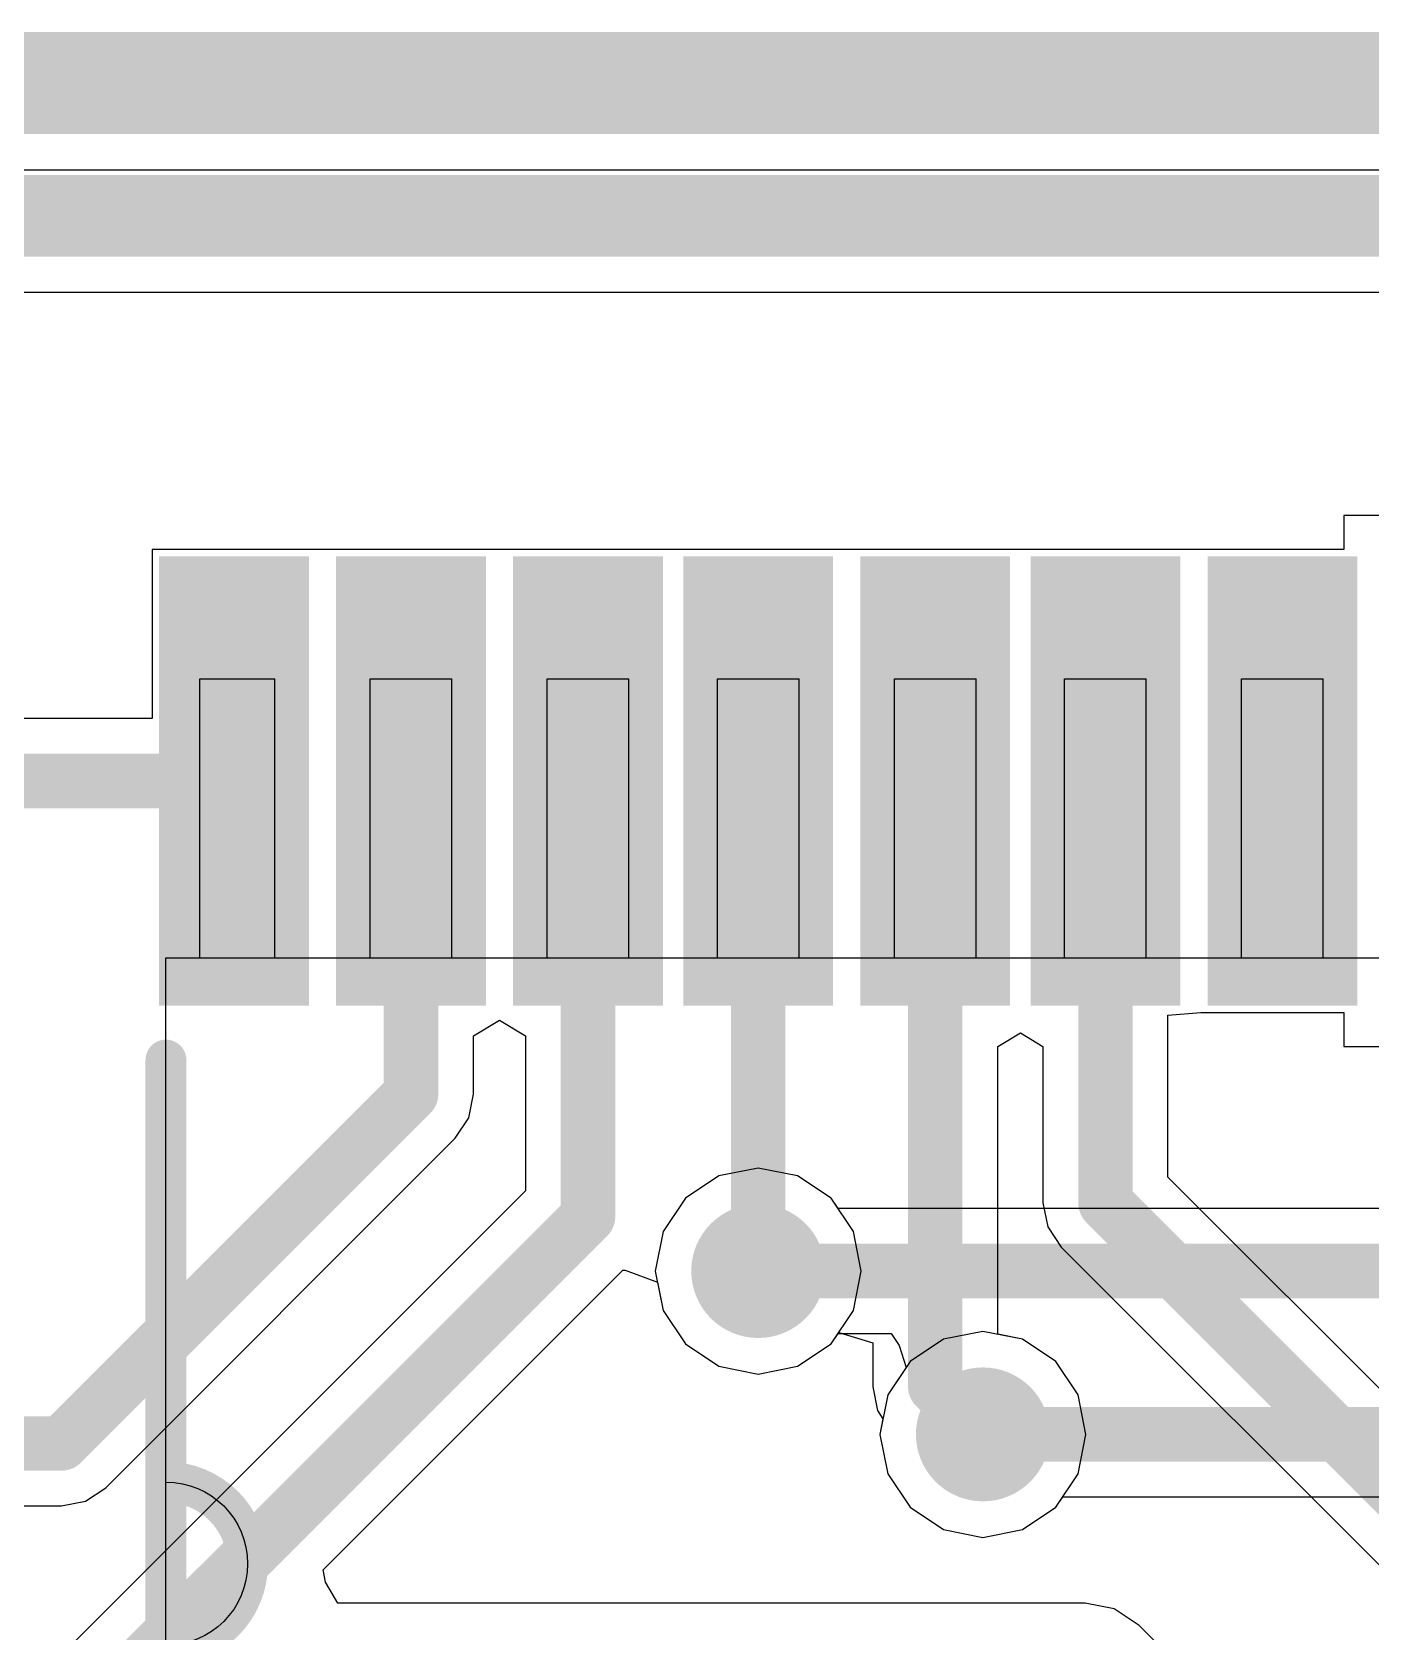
# Model space of a CAD drawing. Header units: millimetres. Extents: x 3.6 to 6.79, y 1.07 to 2.73.
# Drawn here: x 6.2343 to 6.431, y 2.499 to 2.734 of the extents above; entities that cross this region are included whole.
import ezdxf

# ---------------------------------------------------------------- set-up
doc = ezdxf.new("R2010")
doc.units = ezdxf.units.MM
doc.header["$MEASUREMENT"] = 0
for name, color, linetype in [('BottomLayer', 5, 'Continuous'), ('BottomOverlay', 54, 'Continuous'), ('BottomPaste', 16, 'Continuous'), ('BottomSolder', 6, 'Continuous'), ('KeepOutLayer', 6, 'Continuous'), ('Mechanical13', 56, 'Continuous'), ('MidLayer1', 16, 'Continuous'), ('MidLayer2', 76, 'Continuous'), ('MultiLayer', 9, 'Continuous'), ('TopLayer', 1, 'Continuous'), ('ViaHoleLayer', 16, 'Continuous')]:
    doc.layers.add(name, color=color, linetype=linetype)

# ---------------------------------------------------------------- blocks, each defined once
blk = doc.blocks.new('SOP65P640X110_16N_B_148')
at = {"layer": 'BottomLayer'}
for points in [[(-0.144, 0.057), (-0.086, 0.057), (-0.144, 0.071), (-0.086, 0.071)], [(-0.144, 0.031), (-0.086, 0.031), (-0.144, 0.045), (-0.086, 0.045)], [(-0.144, 0.006), (-0.086, 0.006), (-0.144, 0.02), (-0.086, 0.02)], [(-0.144, -0.02), (-0.086, -0.02), (-0.144, -0.006), (-0.086, -0.006)], [(-0.144, -0.045), (-0.086, -0.045), (-0.144, -0.031), (-0.086, -0.031)], [(-0.144, -0.071), (-0.086, -0.071), (-0.144, -0.057), (-0.086, -0.057)], [(-0.144, -0.097), (-0.086, -0.097), (-0.144, -0.083), (-0.086, -0.083)]]:
    blk.add_solid(points, dxfattribs=at)
at = {"layer": 'BottomOverlay', "const_width": 0.006}
blk.add_lwpolyline([(-0.012, -0.1, -1), (0.012, -0.1)], format="xyb", dxfattribs=at)
for points in [[(-0.012, -0.1), (-0.074, -0.1)], [(0.012, -0.1), (-0.012, -0.1)], [(0.074, -0.1), (0.012, -0.1)]]:
    blk.add_lwpolyline(points, dxfattribs=at)
at = {"layer": 'BottomOverlay', "const_width": 0.003}
for points in [[(-0.0755, -0.1, 1), (-0.0725, -0.1, 1)], [(-0.0135, -0.1, 1), (-0.0105, -0.1, 1)], [(-0.0135, -0.1, 1), (-0.0105, -0.1, 1)], [(-0.0135, -0.1, 1), (-0.0105, -0.1, 1)], [(0.0105, -0.1, 1), (0.0135, -0.1, 1)], [(0.0105, -0.1, 1), (0.0135, -0.1, 1)], [(0.0105, -0.1, 1), (0.0135, -0.1, 1)]]:
    blk.add_lwpolyline(points, format="xyb", close=True, dxfattribs=at)
at = {"layer": 'BottomPaste'}
for points in [[(-0.144, 0.057), (-0.086, 0.057), (-0.144, 0.071), (-0.086, 0.071)], [(-0.144, 0.031), (-0.086, 0.031), (-0.144, 0.045), (-0.086, 0.045)], [(-0.144, 0.006), (-0.086, 0.006), (-0.144, 0.02), (-0.086, 0.02)], [(-0.144, -0.02), (-0.086, -0.02), (-0.144, -0.006), (-0.086, -0.006)], [(-0.144, -0.045), (-0.086, -0.045), (-0.144, -0.031), (-0.086, -0.031)], [(-0.144, -0.071), (-0.086, -0.071), (-0.144, -0.057), (-0.086, -0.057)], [(-0.144, -0.097), (-0.086, -0.097), (-0.144, -0.083), (-0.086, -0.083)]]:
    blk.add_solid(points, dxfattribs=at)
at = {"layer": 'BottomSolder'}
for points in [[(-0.148, 0.053), (-0.082, 0.053), (-0.148, 0.075), (-0.082, 0.075)], [(-0.148, 0.027), (-0.082, 0.027), (-0.148, 0.049), (-0.082, 0.049)], [(-0.148, 0.002), (-0.082, 0.002), (-0.148, 0.024), (-0.082, 0.024)], [(-0.148, -0.024), (-0.082, -0.024), (-0.148, -0.002), (-0.082, -0.002)], [(-0.148, -0.049), (-0.082, -0.049), (-0.148, -0.027), (-0.082, -0.027)], [(-0.148, -0.075), (-0.082, -0.075), (-0.148, -0.053), (-0.082, -0.053)], [(-0.148, -0.101), (-0.082, -0.101), (-0.148, -0.079), (-0.082, -0.079)]]:
    blk.add_solid(points, dxfattribs=at)
at = {"layer": 'Mechanical13'}
for points in [[(-0.089, -0.1), (-0.089, 0.1)], [(-0.089, 0.07), (-0.13, 0.07)], [(-0.13, 0.058), (-0.13, 0.07)], [(-0.089, 0.058), (-0.089, 0.07)], [(-0.089, 0.058), (-0.13, 0.058)], [(-0.089, 0.044), (-0.13, 0.044)], [(-0.13, 0.032), (-0.13, 0.044)], [(-0.089, 0.032), (-0.089, 0.044)], [(-0.089, 0.032), (-0.13, 0.032)], [(-0.089, 0.019), (-0.13, 0.019)], [(-0.13, 0.007), (-0.13, 0.019)], [(-0.089, 0.007), (-0.089, 0.019)], [(-0.089, 0.007), (-0.13, 0.007)], [(-0.089, -0.007), (-0.13, -0.007)], [(-0.13, -0.019), (-0.13, -0.007)], [(-0.089, -0.019), (-0.089, -0.007)], [(-0.089, -0.019), (-0.13, -0.019)], [(-0.089, -0.032), (-0.13, -0.032)], [(-0.13, -0.044), (-0.13, -0.032)], [(-0.089, -0.044), (-0.089, -0.032)], [(-0.089, -0.044), (-0.13, -0.044)], [(-0.089, -0.058), (-0.13, -0.058)], [(-0.13, -0.07), (-0.13, -0.058)], [(-0.089, -0.07), (-0.089, -0.058)], [(-0.089, -0.07), (-0.13, -0.07)], [(-0.089, -0.084), (-0.13, -0.084)], [(-0.13, -0.095), (-0.13, -0.084)], [(-0.089, -0.095), (-0.089, -0.084)], [(-0.089, -0.095), (-0.13, -0.095)], [(-0.012, -0.1), (-0.089, -0.1)], [(0.012, -0.1), (-0.012, -0.1)]]:
    blk.add_lwpolyline(points, dxfattribs=at)
for points in [[(-0.13, 0.07, 1), (-0.13, 0.07, 1)], [(-0.13, 0.07, 1), (-0.13, 0.07, 1)], [(-0.089, 0.07, 1), (-0.089, 0.07, 1)], [(-0.089, 0.07, 1), (-0.089, 0.07, 1)], [(-0.13, 0.058, 1), (-0.13, 0.058, 1)], [(-0.13, 0.058, 1), (-0.13, 0.058, 1)], [(-0.089, 0.058, 1), (-0.089, 0.058, 1)], [(-0.089, 0.058, 1), (-0.089, 0.058, 1)], [(-0.13, 0.044, 1), (-0.13, 0.044, 1)], [(-0.13, 0.044, 1), (-0.13, 0.044, 1)], [(-0.089, 0.044, 1), (-0.089, 0.044, 1)], [(-0.089, 0.044, 1), (-0.089, 0.044, 1)], [(-0.13, 0.032, 1), (-0.13, 0.032, 1)], [(-0.13, 0.032, 1), (-0.13, 0.032, 1)], [(-0.089, 0.032, 1), (-0.089, 0.032, 1)], [(-0.089, 0.032, 1), (-0.089, 0.032, 1)], [(-0.13, 0.019, 1), (-0.13, 0.019, 1)], [(-0.13, 0.019, 1), (-0.13, 0.019, 1)], [(-0.089, 0.019, 1), (-0.089, 0.019, 1)], [(-0.089, 0.019, 1), (-0.089, 0.019, 1)], [(-0.13, 0.007, 1), (-0.13, 0.007, 1)], [(-0.13, 0.007, 1), (-0.13, 0.007, 1)], [(-0.089, 0.007, 1), (-0.089, 0.007, 1)], [(-0.089, 0.007, 1), (-0.089, 0.007, 1)], [(-0.13, -0.007, 1), (-0.13, -0.007, 1)], [(-0.13, -0.007, 1), (-0.13, -0.007, 1)], [(-0.089, -0.007, 1), (-0.089, -0.007, 1)], [(-0.089, -0.007, 1), (-0.089, -0.007, 1)], [(-0.13, -0.019, 1), (-0.13, -0.019, 1)], [(-0.13, -0.019, 1), (-0.13, -0.019, 1)], [(-0.089, -0.019, 1), (-0.089, -0.019, 1)], [(-0.089, -0.019, 1), (-0.089, -0.019, 1)], [(-0.13, -0.032, 1), (-0.13, -0.032, 1)], [(-0.13, -0.032, 1), (-0.13, -0.032, 1)], [(-0.089, -0.032, 1), (-0.089, -0.032, 1)], [(-0.089, -0.032, 1), (-0.089, -0.032, 1)], [(-0.13, -0.044, 1), (-0.13, -0.044, 1)], [(-0.13, -0.044, 1), (-0.13, -0.044, 1)], [(-0.089, -0.044, 1), (-0.089, -0.044, 1)], [(-0.089, -0.044, 1), (-0.089, -0.044, 1)], [(-0.13, -0.058, 1), (-0.13, -0.058, 1)], [(-0.13, -0.058, 1), (-0.13, -0.058, 1)], [(-0.089, -0.058, 1), (-0.089, -0.058, 1)], [(-0.089, -0.058, 1), (-0.089, -0.058, 1)], [(-0.13, -0.07, 1), (-0.13, -0.07, 1)], [(-0.13, -0.07, 1), (-0.13, -0.07, 1)], [(-0.089, -0.07, 1), (-0.089, -0.07, 1)], [(-0.089, -0.07, 1), (-0.089, -0.07, 1)], [(-0.13, -0.084, 1), (-0.13, -0.084, 1)], [(-0.13, -0.084, 1), (-0.13, -0.084, 1)], [(-0.089, -0.084, 1), (-0.089, -0.084, 1)], [(-0.089, -0.084, 1), (-0.089, -0.084, 1)], [(-0.13, -0.095, 1), (-0.13, -0.095, 1)], [(-0.13, -0.095, 1), (-0.13, -0.095, 1)], [(-0.089, -0.095, 1), (-0.089, -0.095, 1)], [(-0.089, -0.095, 1), (-0.089, -0.095, 1)], [(-0.089, -0.1, 1), (-0.089, -0.1, 1)], [(-0.089, -0.1, 1), (-0.089, -0.1, 1)], [(-0.012, -0.1, 1), (-0.012, -0.1, 1)], [(-0.012, -0.1, 1), (-0.012, -0.1, 1)], [(-0.012, -0.1, 1), (-0.012, -0.1, 1)]]:
    blk.add_lwpolyline(points, format="xyb", close=True, dxfattribs=at)
blk.add_lwpolyline([(-0.012, -0.1, -1), (0.012, -0.1)], format="xyb", dxfattribs=at)

msp = doc.modelspace()

# ---------------------------------------------------------------- linework, layer by layer
at = {"layer": 'BottomLayer'}
for p, q in [((6.13344, 2.69583), (6.54091, 2.69583)), ((6.439, 2.663), (6.427, 2.663)), ((6.427, 2.663), (6.427, 2.658)), ((6.273, 2.658), (6.252, 2.658)), ((6.252, 2.658), (6.252, 2.63318)), ((6.278, 2.658), (6.273, 2.658)), ((6.281, 2.658), (6.278, 2.658)), ((6.299, 2.658), (6.281, 2.658)), ((6.304, 2.658), (6.299, 2.658)), ((6.307, 2.658), (6.304, 2.658)), ((6.324, 2.658), (6.307, 2.658)), ((6.329, 2.658), (6.324, 2.658)), ((6.35, 2.658), (6.329, 2.658)), ((6.355, 2.658), (6.35, 2.658)), ((6.358, 2.658), (6.355, 2.658)), ((6.375, 2.658), (6.358, 2.658)), ((6.38, 2.658), (6.375, 2.658)), ((6.401, 2.658), (6.38, 2.658)), ((6.406, 2.658), (6.401, 2.658)), ((6.409, 2.658), (6.406, 2.658)), ((6.427, 2.658), (6.409, 2.658)), ((6.252, 2.63318), (6.22, 2.63318)), ((6.29918, 2.58654), (6.303, 2.58885)), ((6.303, 2.58885), (6.30682, 2.58654)), ((6.40118, 2.58957), (6.406, 2.59)), ((6.40118, 2.5658), (6.40118, 2.58957)), ((6.406, 2.59), (6.409, 2.59)), ((6.409, 2.59), (6.427, 2.59)), ((6.427, 2.59), (6.427, 2.585)), ((6.29918, 2.578), (6.29918, 2.58654)), ((6.30682, 2.58654), (6.30682, 2.5638)), ((6.37618, 2.58501), (6.3795, 2.58699)), ((6.3795, 2.58699), (6.38282, 2.58501)), ((6.37618, 2.5427), (6.37618, 2.58501)), ((6.38282, 2.58501), (6.38282, 2.562)), ((6.427, 2.585), (6.439, 2.585)), ((6.29848, 2.57449), (6.29918, 2.578)), ((6.29649, 2.57151), (6.29848, 2.57449)), ((6.24515, 2.52017), (6.29649, 2.57151)), ((6.5018, 2.46518), (6.40118, 2.5658)), ((6.30682, 2.5638), (6.20719, 2.46417)), ((6.38282, 2.562), (6.38352, 2.55849)), ((6.38352, 2.55849), (6.38551, 2.55551)), ((6.38551, 2.55551), (6.49151, 2.44952)), ((6.27708, 2.50811), (6.32113, 2.55215)), ((6.32113, 2.55215), (6.32143, 2.55214)), ((6.32143, 2.55214), (6.32619, 2.55038)), ((6.32619, 2.55038), (6.32702, 2.54621)), ((6.32702, 2.54621), (6.3303, 2.5413)), ((6.3303, 2.5413), (6.33521, 2.53802)), ((6.34679, 2.53802), (6.3517, 2.5413)), ((6.3517, 2.5413), (6.35282, 2.54298)), ((6.35282, 2.54298), (6.35782, 2.54146)), ((6.35782, 2.54146), (6.35782, 2.535)), ((6.37979, 2.54198), (6.37618, 2.5427)), ((6.3847, 2.5387), (6.37979, 2.54198)), ((6.33521, 2.53802), (6.341, 2.53687)), ((6.341, 2.53687), (6.34679, 2.53802)), ((6.38798, 2.53379), (6.3847, 2.5387)), ((6.35782, 2.535), (6.35852, 2.53149)), ((6.38913, 2.528), (6.38798, 2.53379)), ((6.35852, 2.53149), (6.35932, 2.53029)), ((6.35932, 2.53029), (6.35887, 2.528)), ((6.35887, 2.528), (6.36002, 2.52221)), ((6.38798, 2.52221), (6.38913, 2.528)), ((6.24217, 2.51818), (6.24515, 2.52017)), ((6.36002, 2.52221), (6.3633, 2.5173)), ((6.3847, 2.5173), (6.38798, 2.52221)), ((6.23866, 2.51749), (6.24217, 2.51818)), ((6.12974, 2.51749), (6.23866, 2.51749)), ((6.3633, 2.5173), (6.36821, 2.51402)), ((6.37979, 2.51402), (6.3847, 2.5173)), ((6.36821, 2.51402), (6.374, 2.51287)), ((6.374, 2.51287), (6.37979, 2.51402)), ((6.27742, 2.5063), (6.27708, 2.50811)), ((6.27926, 2.50322), (6.27742, 2.5063)), ((6.389, 2.50322), (6.27926, 2.50322)), ((6.39329, 2.50236), (6.389, 2.50322)), ((6.389, 2.50322), (6.389, 2.50322)), ((6.39693, 2.49993), (6.39329, 2.50236)), ((6.42593, 2.47093), (6.39693, 2.49993))]:
    msp.add_line(p, q, dxfattribs=at)
for points, const_width in [([(5.52823, 2.70704), (6.54556, 2.70704)], 0.012), ([(6.22, 2.624), (6.264, 2.624)], 0.008), ([(6.29, 2.578), (6.29, 2.624)], 0.008), ([(6.316, 2.56), (6.316, 2.624)], 0.008), ([(6.341, 2.552), (6.341, 2.624)], 0.008), ([(6.367, 2.535), (6.367, 2.624)], 0.008), ([(6.392, 2.562), (6.392, 2.624)], 0.008), ([(6.23866, 2.52666), (6.29, 2.578)], 0.008), ([(6.392, 2.562), (6.498, 2.456)], 0.008), ([(6.211, 2.455), (6.316, 2.56)], 0.008), ([(6.367, 2.535), (6.374, 2.528)], 0.008), ([(6.11293, 2.52666), (6.23866, 2.52666)], 0.008)]:
    msp.add_lwpolyline(points, dxfattribs=dict(at, const_width=const_width))
for points, const_width in [([(6.262, 2.624, 1), (6.266, 2.624, 1)], 0.004), ([(6.288, 2.624, 1), (6.292, 2.624, 1)], 0.004), ([(6.314, 2.624, 1), (6.318, 2.624, 1)], 0.004), ([(6.339, 2.624, 1), (6.343, 2.624, 1)], 0.004), ([(6.365, 2.624, 1), (6.369, 2.624, 1)], 0.004), ([(6.39, 2.624, 1), (6.394, 2.624, 1)], 0.004), ([(6.288, 2.578, 1), (6.292, 2.578, 1)], 0.004), ([(6.288, 2.578, 1), (6.292, 2.578, 1)], 0.004), ([(6.39, 2.562, 1), (6.394, 2.562, 1)], 0.004), ([(6.39, 2.562, 1), (6.394, 2.562, 1)], 0.004), ([(6.314, 2.56, 1), (6.318, 2.56, 1)], 0.004), ([(6.314, 2.56, 1), (6.318, 2.56, 1)], 0.004), ([(6.33608, 2.552, 1), (6.34592, 2.552, 1)], 0.00984), ([(6.339, 2.552, 1), (6.343, 2.552, 1)], 0.004), ([(6.365, 2.535, 1), (6.369, 2.535, 1)], 0.004), ([(6.365, 2.535, 1), (6.369, 2.535, 1)], 0.004), ([(6.36908, 2.528, 1), (6.37892, 2.528, 1)], 0.00984), ([(6.372, 2.528, 1), (6.376, 2.528, 1)], 0.004), ([(6.23666, 2.52666, 1), (6.24066, 2.52666, 1)], 0.004), ([(6.23666, 2.52666, 1), (6.24066, 2.52666, 1)], 0.004)]:
    msp.add_lwpolyline(points, format="xyb", close=True, dxfattribs=dict(at, const_width=const_width))
at = {"layer": 'KeepOutLayer', "const_width": 0.015}
msp.add_lwpolyline([(3.622, 2.72654), (6.77161, 2.72654)], dxfattribs=at)
at = {"layer": 'MidLayer1'}
for p, q in [((3.63474, 2.7138), (6.75886, 2.7138)), ((6.341, 2.56713), (6.33521, 2.56598)), ((6.34679, 2.56598), (6.341, 2.56713)), ((6.33521, 2.56598), (6.3303, 2.5627)), ((6.3517, 2.5627), (6.34679, 2.56598)), ((6.3303, 2.5627), (6.32702, 2.55779)), ((6.35498, 2.55779), (6.3517, 2.5627)), ((6.32702, 2.55779), (6.32587, 2.552)), ((6.35613, 2.552), (6.35498, 2.55779)), ((6.32587, 2.552), (6.32702, 2.54621)), ((6.35498, 2.54621), (6.35613, 2.552)), ((6.32702, 2.54621), (6.3303, 2.5413)), ((6.3517, 2.5413), (6.35498, 2.54621)), ((6.3303, 2.5413), (6.33521, 2.53802)), ((6.34679, 2.53802), (6.3517, 2.5413)), ((6.36821, 2.54198), (6.3633, 2.5387)), ((6.374, 2.54313), (6.36821, 2.54198)), ((6.37979, 2.54198), (6.374, 2.54313)), ((6.3847, 2.5387), (6.37979, 2.54198)), ((6.33521, 2.53802), (6.341, 2.53687)), ((6.341, 2.53687), (6.34679, 2.53802)), ((6.3633, 2.5387), (6.36002, 2.53379)), ((6.38798, 2.53379), (6.3847, 2.5387)), ((6.36002, 2.53379), (6.35887, 2.528)), ((6.38913, 2.528), (6.38798, 2.53379)), ((6.35887, 2.528), (6.36002, 2.52221)), ((6.38798, 2.52221), (6.38913, 2.528)), ((6.36002, 2.52221), (6.3633, 2.5173)), ((6.3847, 2.5173), (6.38798, 2.52221)), ((6.3633, 2.5173), (6.36821, 2.51402)), ((6.37979, 2.51402), (6.3847, 2.5173)), ((6.36821, 2.51402), (6.374, 2.51287)), ((6.374, 2.51287), (6.37979, 2.51402))]:
    msp.add_line(p, q, dxfattribs=at)
at = {"layer": 'MidLayer1', "const_width": 0.00984}
for points in [[(6.33608, 2.552, 1), (6.34592, 2.552, 1)], [(6.36908, 2.528, 1), (6.37892, 2.528, 1)]]:
    msp.add_lwpolyline(points, format="xyb", close=True, dxfattribs=at)
at = {"layer": 'MidLayer2'}
for p, q in [((3.63474, 2.7138), (6.75886, 2.7138)), ((6.341, 2.56713), (6.33521, 2.56598)), ((6.34679, 2.56598), (6.341, 2.56713)), ((6.33521, 2.56598), (6.3303, 2.5627)), ((6.3517, 2.5627), (6.34679, 2.56598)), ((6.3303, 2.5627), (6.32702, 2.55779)), ((6.35498, 2.55779), (6.3517, 2.5627)), ((6.32702, 2.55779), (6.32587, 2.552)), ((6.35613, 2.552), (6.35498, 2.55779)), ((6.32587, 2.552), (6.32702, 2.54621)), ((6.35498, 2.54621), (6.35613, 2.552)), ((6.32702, 2.54621), (6.3303, 2.5413)), ((6.3517, 2.5413), (6.35498, 2.54621)), ((6.3303, 2.5413), (6.33521, 2.53802)), ((6.34679, 2.53802), (6.3517, 2.5413)), ((6.36821, 2.54198), (6.3633, 2.5387)), ((6.374, 2.54313), (6.36821, 2.54198)), ((6.37979, 2.54198), (6.374, 2.54313)), ((6.3847, 2.5387), (6.37979, 2.54198)), ((6.33521, 2.53802), (6.341, 2.53687)), ((6.341, 2.53687), (6.34679, 2.53802)), ((6.3633, 2.5387), (6.36002, 2.53379)), ((6.38798, 2.53379), (6.3847, 2.5387)), ((6.36002, 2.53379), (6.35887, 2.528)), ((6.38913, 2.528), (6.38798, 2.53379)), ((6.35887, 2.528), (6.36002, 2.52221)), ((6.38798, 2.52221), (6.38913, 2.528)), ((6.36002, 2.52221), (6.3633, 2.5173)), ((6.3847, 2.5173), (6.38798, 2.52221)), ((6.3633, 2.5173), (6.36821, 2.51402)), ((6.37979, 2.51402), (6.3847, 2.5173)), ((6.36821, 2.51402), (6.374, 2.51287)), ((6.374, 2.51287), (6.37979, 2.51402))]:
    msp.add_line(p, q, dxfattribs=at)
at = {"layer": 'MidLayer2', "const_width": 0.00984}
for points in [[(6.33608, 2.552, 1), (6.34592, 2.552, 1)], [(6.36908, 2.528, 1), (6.37892, 2.528, 1)]]:
    msp.add_lwpolyline(points, format="xyb", close=True, dxfattribs=at)
at = {"layer": 'MultiLayer', "const_width": 0.00984}
for points in [[(6.33608, 2.552, 1), (6.34592, 2.552, 1)], [(6.36908, 2.528, 1), (6.37892, 2.528, 1)]]:
    msp.add_lwpolyline(points, format="xyb", close=True, dxfattribs=at)
at = {"layer": 'TopLayer'}
for p, q in [((3.63474, 2.7138), (6.75886, 2.7138)), ((6.341, 2.56713), (6.33521, 2.56598)), ((6.34679, 2.56598), (6.341, 2.56713)), ((6.33521, 2.56598), (6.3303, 2.5627)), ((6.3517, 2.5627), (6.34679, 2.56598)), ((6.3303, 2.5627), (6.32702, 2.55779)), ((6.35272, 2.56118), (6.3517, 2.5627)), ((6.4712, 2.56118), (6.35272, 2.56118)), ((6.32702, 2.55779), (6.32587, 2.552)), ((6.32587, 2.552), (6.32702, 2.54621)), ((6.32702, 2.54621), (6.3303, 2.5413)), ((6.3303, 2.5413), (6.33521, 2.53802)), ((6.34679, 2.53802), (6.3517, 2.5413)), ((6.3517, 2.5413), (6.35272, 2.54282)), ((6.35272, 2.54282), (6.3605, 2.54282)), ((6.3605, 2.54282), (6.36171, 2.54104)), ((6.36171, 2.54104), (6.36271, 2.53782)), ((6.33521, 2.53802), (6.341, 2.53687)), ((6.341, 2.53687), (6.34679, 2.53802)), ((6.36271, 2.53782), (6.36002, 2.53379)), ((6.36002, 2.53379), (6.35887, 2.528)), ((6.35887, 2.528), (6.36002, 2.52221)), ((6.36002, 2.52221), (6.3633, 2.5173)), ((6.3847, 2.5173), (6.38572, 2.51882)), ((6.38572, 2.51882), (6.45928, 2.51882)), ((6.3633, 2.5173), (6.36821, 2.51402)), ((6.37979, 2.51402), (6.3847, 2.5173)), ((6.36821, 2.51402), (6.374, 2.51287)), ((6.374, 2.51287), (6.37979, 2.51402))]:
    msp.add_line(p, q, dxfattribs=at)
for points, const_width in [([(6.33608, 2.552, 1), (6.34592, 2.552, 1)], 0.00984), ([(6.339, 2.552, 1), (6.343, 2.552, 1)], 0.004), ([(6.36908, 2.528, 1), (6.37892, 2.528, 1)], 0.00984), ([(6.372, 2.528, 1), (6.376, 2.528, 1)], 0.004)]:
    msp.add_lwpolyline(points, format="xyb", close=True, dxfattribs=dict(at, const_width=const_width))
at = {"layer": 'TopLayer', "const_width": 0.008}
for points in [[(6.341, 2.552), (6.475, 2.552)], [(6.374, 2.528), (6.471, 2.528)]]:
    msp.add_lwpolyline(points, dxfattribs=at)
at = {"layer": 'ViaHoleLayer', "const_width": 0.00591}
for points in [[(6.33805, 2.552, 1), (6.34395, 2.552, 1)], [(6.37105, 2.528, 1), (6.37695, 2.528, 1)]]:
    msp.add_lwpolyline(points, format="xyb", close=True, dxfattribs=at)

# ---------------------------------------------------------------- block references
at = {"rotation": 270}
msp.add_blockref('SOP65P640X110_16N_B_148', (6.354, 2.509), dxfattribs=at)

doc.saveas('drawing.dxf')
